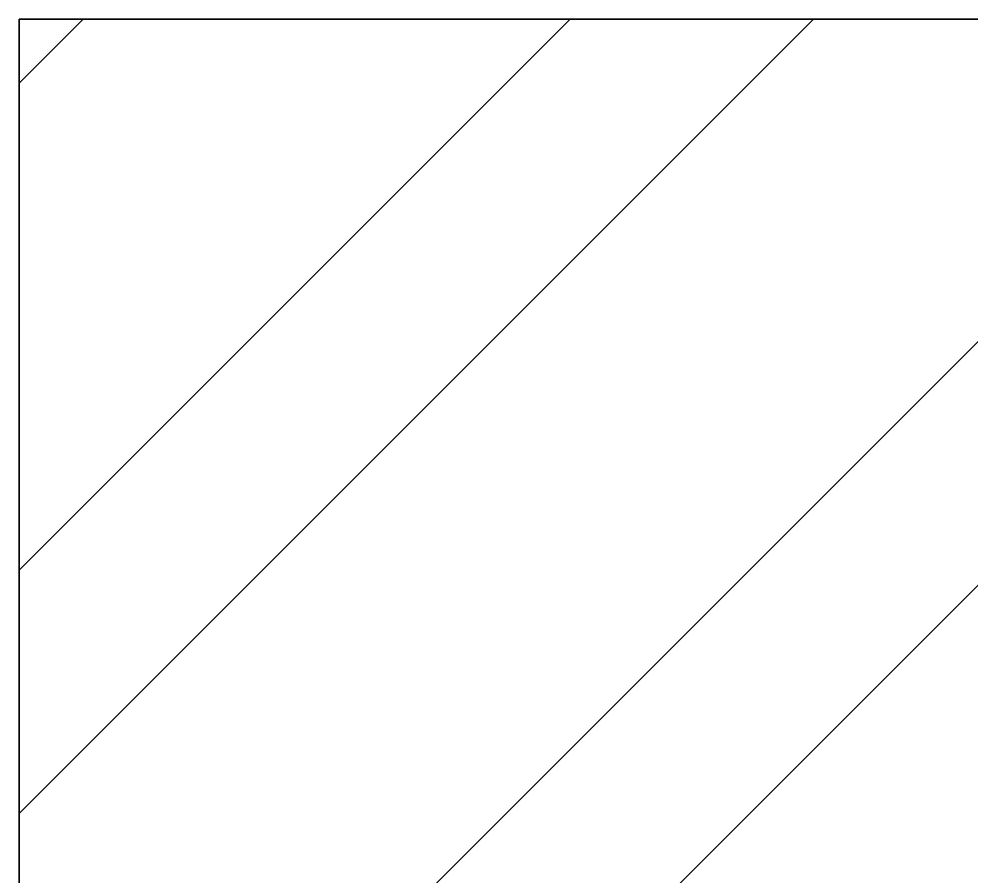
# Model space of a CAD drawing. Header units: millimetres. Extents: x 69529 to 85301, y 41669 to 59279.
# Drawn here: x 72879.2 to 72983, y 44985.5 to 45079 of the extents above; entities that cross this region are included whole.
import ezdxf

# ---------------------------------------------------------------- set-up
doc = ezdxf.new("R2010")
doc.units = ezdxf.units.MM
doc.layers.add('DA_HATCH', color=7, linetype='Continuous', lineweight=5, true_color=0x545454)
doc.layers.add('DA_WALL', color=7, linetype='Continuous', lineweight=35)

msp = doc.modelspace()

# ---------------------------------------------------------------- linework, layer by layer
at = {"layer": 'DA_HATCH', "linetype": 'Continuous'}
for p, q in [((72879.22813, 45018.95157), (72939.25325, 45078.9767)), ((72879.22813, 44939.40206), (73018.80277, 45078.9767)), ((72879.22813, 45071.98458), (72886.22024, 45078.9767)), ((72879.22813, 44992.43507), (72965.76976, 45078.9767)), ((72879.22813, 44912.88555), (73029.22813, 45062.88555))]:
    msp.add_line(p, q, dxfattribs=at)
at = {"layer": 'DA_WALL'}
for p, q in [((72879.22813, 44388.9767), (72879.22813, 45078.9767)), ((72879.22813, 45078.9767), (73029.22813, 45078.9767))]:
    msp.add_line(p, q, dxfattribs=at)

doc.saveas('drawing.dxf')
